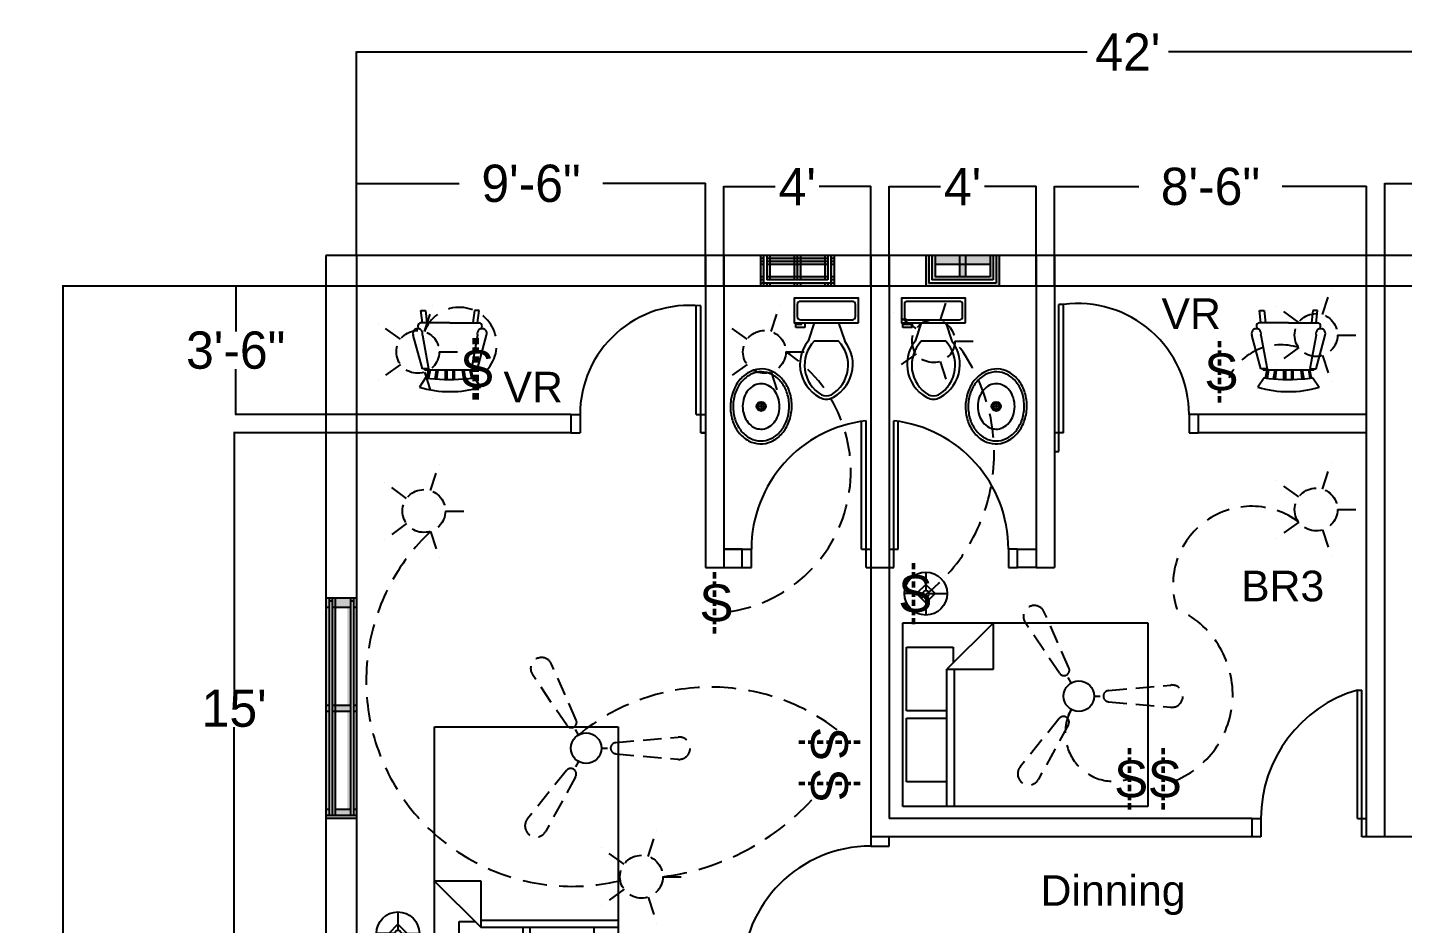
# Model space of a CAD drawing. Header units: inches. Extents: x 277 to 970, y 210 to 801.
# Drawn here: x 277.5 to 726.8, y 508.2 to 801 of the extents above; entities that cross this region are included whole.
import ezdxf

# ---------------------------------------------------------------- set-up
doc = ezdxf.new("R2010")
doc.units = ezdxf.units.IN
doc.header["$LTSCALE"] = 4
doc.header["$MEASUREMENT"] = 0
doc.linetypes.add('HIDDENX2', pattern=[0.75, 0.5, -0.25])
for name, color, linetype in [('Civil', 7, 'Continuous'), ('Door and Window', 2, 'Continuous'), ('Electric', 1, 'Continuous'), ('Interior', 6, 'Continuous'), ('Text and Dimension', 3, 'Continuous')]:
    doc.layers.add(name, color=color, linetype=linetype)
doc.dimstyles.get("Standard").update_dxf_attribs({"dimtxt": 12.18, "dimasz": 12.18, "dimexe": 0.18, "dimexo": 0.0625, "dimgap": 0.09, "dimtad": 0, "dimtih": 1, "dimtoh": 1, "dimdec": 0, "dimzin": 0, "dimdsep": 46, "dimlunit": 3, "dimtxsty": 'Standard', "dimblk": 'NONE', "dimcen": 0.09, "dimadec": 0, "dimazin": 0, "dimtfac": 1, "dimtdec": 0, "dimtofl": 0, "dimtmove": 0, "dimatfit": 3, "dimfxl": 1, "dimtolj": 1, "dimtzin": 0, "dimarcsym": 0})

# ---------------------------------------------------------------- blocks, each defined once
blk = doc.blocks.new('*D5')
at = {"layer": 'Defpoints', "color": 0, "transparency": 16777216}
for p in [(613, 749), (613, 726.5), (715, 726.5)]:
    blk.add_point(p, dxfattribs=at)
at = {"layer": 'Text and Dimension', "color": 0, "lineweight": -2, "transparency": 16777216}
for p, q in [((613, 726.5625), (613, 749.18)), ((613, 749), (640.565, 749)), ((715, 749), (687.435, 749)), ((715, 726.5625), (715, 749.18))]:
    blk.add_line(p, q, dxfattribs=at)
at = {"layer": 'Text and Dimension', "color": 0, "transparency": 16777216, "insert": (664, 749), "char_height": 12.18, "attachment_point": 5}
blk.add_mtext('\\A1;8\'-6"', dxfattribs=at)
blk = doc.blocks.new('_None')
blk = doc.blocks.new('*D6')
at = {"layer": 'Defpoints', "color": 0, "transparency": 16777216}
for p in [(499, 750), (385, 726.5), (499, 726.5)]:
    blk.add_point(p, dxfattribs=at)
at = {"layer": 'Text and Dimension', "color": 0, "lineweight": -2, "transparency": 16777216}
for p, q in [((385, 726.5625), (385, 750.18)), ((385, 750), (418.565, 750)), ((499, 750), (465.435, 750)), ((499, 726.5625), (499, 750.18))]:
    blk.add_line(p, q, dxfattribs=at)
at = {"layer": 'Text and Dimension', "color": 0, "transparency": 16777216, "insert": (442, 750), "char_height": 12.18, "attachment_point": 5}
blk.add_mtext('\\A1;9\'-6"', dxfattribs=at)
blk = doc.blocks.new('*D7')
at = {"layer": 'Defpoints', "color": 0, "transparency": 16777216}
for p in [(375, 716.5), (289, 260.5), (375, 260.5)]:
    blk.add_point(p, dxfattribs=at)
at = {"layer": 'Text and Dimension', "color": 0, "lineweight": -2, "transparency": 16777216}
for p, q in [((374.9375, 716.5), (288.82, 716.5)), ((289, 716.5), (289, 494.68)), ((289, 260.5), (289, 482.32)), ((374.9375, 260.5), (288.82, 260.5))]:
    blk.add_line(p, q, dxfattribs=at)
at = {"layer": 'Text and Dimension', "color": 0, "transparency": 16777216, "insert": (289, 488.5), "char_height": 12.18, "attachment_point": 5}
blk.add_mtext("\\A1;38'", dxfattribs=at)
blk = doc.blocks.new('*D8')
at = {"layer": 'Defpoints', "color": 0, "transparency": 16777216}
for p in [(375, 716.5), (345.5, 674.5), (375, 674.5)]:
    blk.add_point(p, dxfattribs=at)
at = {"layer": 'Text and Dimension', "color": 0, "lineweight": -2, "transparency": 16777216}
for p, q in [((374.9375, 716.5), (345.32, 716.5)), ((345.5, 716.5), (345.5, 701.68)), ((345.5, 674.5), (345.5, 689.32)), ((374.9375, 674.5), (345.32, 674.5))]:
    blk.add_line(p, q, dxfattribs=at)
at = {"layer": 'Text and Dimension', "color": 0, "transparency": 16777216, "insert": (345.5, 695.5), "char_height": 12.18, "attachment_point": 5}
blk.add_mtext('\\A1;3\'-6"', dxfattribs=at)
blk = doc.blocks.new('*D9')
at = {"layer": 'Defpoints', "color": 0, "transparency": 16777216}
for p in [(375, 668.5), (345, 488.5), (375, 488.5)]:
    blk.add_point(p, dxfattribs=at)
at = {"layer": 'Text and Dimension', "color": 0, "lineweight": -2, "transparency": 16777216}
for p, q in [((374.9375, 668.5), (344.82, 668.5)), ((345, 668.5), (345, 584.68)), ((345, 488.5), (345, 572.32)), ((374.9375, 488.5), (344.82, 488.5))]:
    blk.add_line(p, q, dxfattribs=at)
at = {"layer": 'Text and Dimension', "color": 0, "transparency": 16777216, "insert": (345, 578.5), "char_height": 12.18, "attachment_point": 5}
blk.add_mtext("\\A1;15'", dxfattribs=at)
blk = doc.blocks.new('*D19')
at = {"layer": 'Defpoints', "color": 0, "transparency": 16777216}
for p in [(559, 749), (559, 726.5), (607, 726.5)]:
    blk.add_point(p, dxfattribs=at)
at = {"layer": 'Text and Dimension', "color": 0, "lineweight": -2, "transparency": 16777216}
for p, q in [((559, 726.5625), (559, 749.18)), ((559, 749), (575.805, 749)), ((607, 749), (590.195, 749)), ((607, 726.5625), (607, 749.18))]:
    blk.add_line(p, q, dxfattribs=at)
at = {"layer": 'Text and Dimension', "color": 0, "transparency": 16777216, "insert": (583, 749), "char_height": 12.18, "attachment_point": 5}
blk.add_mtext("\\A1;4'", dxfattribs=at)
blk = doc.blocks.new('*D20')
at = {"layer": 'Defpoints', "color": 0, "transparency": 16777216}
for p in [(505, 749), (505, 726.5), (553, 726.5)]:
    blk.add_point(p, dxfattribs=at)
at = {"layer": 'Text and Dimension', "color": 0, "lineweight": -2, "transparency": 16777216}
for p, q in [((505, 726.5625), (505, 749.18)), ((505, 749), (521.805, 749)), ((553, 749), (536.195, 749)), ((553, 726.5625), (553, 749.18))]:
    blk.add_line(p, q, dxfattribs=at)
at = {"layer": 'Text and Dimension', "color": 0, "transparency": 16777216, "insert": (529, 749), "char_height": 12.18, "attachment_point": 5}
blk.add_mtext("\\A1;4'", dxfattribs=at)
blk = doc.blocks.new('*D21')
at = {"layer": 'Defpoints', "color": 0, "transparency": 16777216}
for p in [(889, 750), (721, 726.5), (889, 726.5)]:
    blk.add_point(p, dxfattribs=at)
at = {"layer": 'Text and Dimension', "color": 0, "lineweight": -2, "transparency": 16777216}
for p, q in [((721, 726.5625), (721, 750.18)), ((721, 750), (793.745, 750)), ((889, 750), (816.255, 750)), ((889, 726.5625), (889, 750.18))]:
    blk.add_line(p, q, dxfattribs=at)
at = {"layer": 'Text and Dimension', "color": 0, "transparency": 16777216, "insert": (805, 750), "char_height": 12.18, "attachment_point": 5}
blk.add_mtext("\\A1;14'", dxfattribs=at)
blk = doc.blocks.new('*D22')
at = {"layer": 'Defpoints', "color": 0, "transparency": 16777216}
for p in [(889, 793), (385, 726.5), (889, 726.5)]:
    blk.add_point(p, dxfattribs=at)
at = {"layer": 'Text and Dimension', "color": 0, "lineweight": -2, "transparency": 16777216}
for p, q in [((385, 726.5625), (385, 793.18)), ((385, 793), (623.715, 793)), ((889, 793), (650.285, 793)), ((889, 726.5625), (889, 793.18))]:
    blk.add_line(p, q, dxfattribs=at)
at = {"layer": 'Text and Dimension', "color": 0, "transparency": 16777216, "insert": (637, 793), "char_height": 12.18, "attachment_point": 5}
blk.add_mtext("\\A1;42'", dxfattribs=at)
blk = doc.blocks.new('Chair - Rocking')
at = {"linetype": 'Continuous'}
for p, q in [((-8, -4.5), (-10, -1.5)), ((-6.5, -7), (-7.02225, -4.43)), ((-4.5, -7), (-4.96674, -4.19951)), ((-4, -7), (-4.40532, -4.16272)), ((-1.5, -4.05012), (-1.5, -7)), ((-1, -7), (-1, -4.05012)), ((1, -7), (1, -4.04655)), ((1.5, -4.05012), (1.5, -7)), ((4, -7), (4.40187, -4.18694)), ((4.5, -7), (4.96761, -4.19437)), ((6.5, -7), (7, -4.4057)), ((8, -4.5), (10, -1.5)), ((-9, -7.5), (-12, -18.49999)), ((-7, -7.5), (-9, -7.5)), ((-9, -18.49999), (-7, -7.5)), ((-8.23428, -6.99939), (-8.3093, -7.47958)), ((-8.23041, -7), (8.23915, -7)), ((-7.5, -4.5), (-7, -7)), ((7.5, -4.5), (7, -7)), ((7, -7.5), (9, -7.5)), ((9, -18.49999), (7, -7.5)), ((8.31071, -7.48854), (8.23449, -7.00073)), ((9, -7.5), (12, -18.49999)), ((-10.36644, -20.64523), (-10.5, -21.49999)), ((10.5, -21.49999), (10.3575, -20.58798)), ((-9, -22.49999), (-9.5, -26.49999)), ((0, -22.49999), (-9.5, -22.49999)), ((-9.5, -26.49999), (-8, -26.49999)), ((-8, -26.49999), (-7.5, -22.49999)), ((0, -22.49999), (9.5, -22.49999)), ((8, -26.49999), (7.5, -22.49999)), ((9.5, -26.49999), (8, -26.49999)), ((9, -22.49999), (9.5, -26.49999))]:
    blk.add_line(p, q, dxfattribs=at)
for centre, radius, start, end in [((0, -34.08333), 34.08333, 72.93847, 107.0615), ((0, -68.25004), 64.25, 93.92211, 97.15267), ((0, -68.25004), 64.25, 82.84733, 93.92211), ((-10.5, -18.99999), 1.58114, 161.5651, 18.43495), ((-9.5, -21.49999), 1, 180, 270), ((10.5, -18.99999), 1.58114, 161.5651, 18.43495), ((9.5, -21.49999), 1, 270, 0)]:
    blk.add_arc(centre, radius, start, end, dxfattribs=at)
blk = doc.blocks.new('Bed - Queen')
at = {"linetype": 'Continuous'}
for p, q in [((0, -80.00003), (0, 0)), ((0, 0), (59.99999, 0)), ((59.99999, 0), (59.99999, -80.00003)), ((7.99999, -1.2), (28.79998, -1.2)), ((7.99999, -14.4), (7.99999, -1.2)), ((28.79998, -1.2), (28.79998, -14.4)), ((31.19999, -1.2), (51.99999, -1.2)), ((31.19999, -14.4), (31.19999, -1.2)), ((51.99999, -1.2), (51.99999, -16.4)), ((0, -14.4), (44.8, -14.4)), ((44.8, -16.8), (0, -16.8)), ((59.99999, -29.6), (44.8, -14.4)), ((44.8, -14.4), (44.8, -29.6)), ((51.99999, -16.4), (46.79936, -16.4)), ((44.8, -29.6), (59.99999, -29.6)), ((59.99999, -80.00003), (0, -80.00003))]:
    blk.add_line(p, q, dxfattribs=at)
blk = doc.blocks.new('Lamp - Table')
at = {"linetype": 'Continuous'}
for p, q in [((0, 7), (0, 1)), ((-1, 0), (-7, 0)), ((0, 3), (-3, 0)), ((-3, 0), (0, -3)), ((3, 0), (0, 3)), ((0, -3), (3, 0)), ((1, 0), (7, 0)), ((0, -1), (0, -7))]:
    blk.add_line(p, q, dxfattribs=at)
for radius in [7, 1]:
    blk.add_circle((0, 0), radius, dxfattribs=at)
blk = doc.blocks.new('Toilet - top')
for p, q in [((9.5, -6), (9.5, -2)), ((-10, -8.5), (-8, -8.5)), ((-10, -9.5), (-10, -8.5)), ((-8, -8.5), (-8, -8)), ((-7, -8), (-7, -9.5)), ((-4, -8), (-6, -14)), ((4, -8), (6, -14)), ((-7, -9.5), (-10, -9.5)), ((4, -14), (-4, -14))]:
    blk.add_line(p, q)
blk.add_lwpolyline([(10.5, -8), (10.5, 0), (-10.5, 0), (-10.5, -8)], close=True)
for points in [[(-9.5, -2), (-9.5, -6)], [(8.5, -1), (-8.5, -1)], [(-8.5, -7), (8.5, -7)]]:
    blk.add_lwpolyline(points)
for centre, radius, start, end in [((-8.62, -1.88), 0.884, 81.8699, 188.1301), ((8.62, -1.88), 0.884, 351.8699, 98.1301), ((-8.62, -6.12), 0.884, 171.8699, 278.1301), ((8.62, -6.12), 0.884, 261.8699, 8.1301), ((3.52, -21.58), 12.17, 141.4691, 247.9714), ((4.2, -21.82), 11.33, 136.3677, 238.9468), ((-3.52, -21.58), 12.17, 292.0284, 38.5307), ((-4.2, -21.82), 11.33, 301.053, 43.6321), ((0, -27.88), 4, 245.7318, 294.2682), ((0, -29), 4, 254.8605, 285.1395)]:
    blk.add_arc(centre, radius, start, end)
blk = doc.blocks.new('Sink - Oval top')
for p, q in [((-1, 0), (1, 0)), ((0, 1), (0, -1))]:
    blk.add_line(p, q)
at = {"linetype": 'Continuous'}
for points in [[(-12.23, 0.39, 0.117634), (-11.46, -3.36, 0.104469), (-8.88, -6.8, 0.090016), (-5.08, -9.07, 0.08192), (-0.32, -10.02, 0.08192), (4.49, -9.38, 0.090016), (8.42, -7.36, 0.104469), (11.22, -4.09, 0.117634), (12.23, -0.39, 0.117634), (11.46, 3.36, 0.104469), (8.88, 6.8, 0.090016), (5.08, 9.07, 0.08192), (0.32, 10.02, 0.08192), (-4.49, 9.38, 0.090016), (-8.42, 7.36, 0.104469), (-11.22, 4.09, 0.117634)], [(-11.29, 0.16, 0.118622), (-10.52, -3.25, 0.104678), (-8.07, -6.36, 0.089562), (-4.54, -8.37, 0.081185), (-0.13, -9.15, 0.081185), (4.3, -8.49, 0.089562), (7.89, -6.58, 0.104678), (10.42, -3.55, 0.118622), (11.29, -0.16, 0.118622), (10.52, 3.25, 0.104678), (8.07, 6.36, 0.089562), (4.54, 8.37, 0.081185), (0.13, 9.15, 0.081185), (-4.3, 8.49, 0.089562), (-7.89, 6.58, 0.104678), (-10.42, 3.55, 0.118622)], [(-7.42, 0.08, 0.118283), (-6.91, -2.17, 0.104607), (-5.29, -4.21, 0.089718), (-2.97, -5.53, 0.081436), (-0.07, -6.04, 0.081436), (2.84, -5.59, 0.089718), (5.2, -4.33, 0.104607), (6.86, -2.32, 0.118283), (7.42, -0.08, 0.118283), (6.91, 2.17, 0.104607), (5.29, 4.21, 0.089718), (2.97, 5.53, 0.081436), (0.07, 6.04, 0.081436), (-2.84, 5.59, 0.089718), (-5.2, 4.33, 0.104607), (-6.86, 2.32, 0.118283)]]:
    blk.add_lwpolyline(points, format="xyb", close=True, dxfattribs=at)
for radius in [1.5, 1]:
    blk.add_circle((0, 0), radius)
blk = doc.blocks.new('*U48')
at = {"layer": 'Electric', "color": 0, "linetype": 'HIDDENX2', "ltscale": 3}
blk.add_line((-4.5, 0), (4.5, 0), dxfattribs=at)
blk = doc.blocks.new('*U50')
at = {"layer": 'Electric', "color": 0, "linetype": 'ByBlock', "lineweight": -2, "transparency": 16777216}
for p, rotation in [((495.55, 610.44), 71.99999999999999), ((482.7, 606.26), 144), ((482.7, 592.74), 216), ((495.55, 588.56), 287.9999999999999)]:
    blk.add_blockref('*U48', p, dxfattribs=dict(at, rotation=rotation))
blk.add_blockref('*U48', (503.5, 599.5), dxfattribs=at)
blk = doc.blocks.new('*U51')
at = {"layer": 'Electric', "color": 0, "linetype": 'HIDDENX2', "ltscale": 3}
blk.add_line((-4.5, 0), (4.5, 0), dxfattribs=at)
blk = doc.blocks.new('*U53')
at = {"layer": 'Electric', "color": 0, "linetype": 'ByBlock', "lineweight": -2, "transparency": 16777216}
for p, rotation in [((495.55, 610.44), 71.99999999999999), ((482.7, 606.26), 144), ((482.7, 592.74), 216), ((495.55, 588.56), 287.9999999999999)]:
    blk.add_blockref('*U51', p, dxfattribs=dict(at, rotation=rotation))
blk.add_blockref('*U51', (503.5, 599.5), dxfattribs=at)
blk = doc.blocks.new('*U54')
at = {"layer": 'Electric', "color": 0, "linetype": 'HIDDENX2', "ltscale": 3}
blk.add_line((-4.5, 0), (4.5, 0), dxfattribs=at)
blk = doc.blocks.new('*U56')
at = {"layer": 'Electric', "color": 0, "linetype": 'ByBlock', "lineweight": -2, "transparency": 16777216}
for p, rotation in [((495.55, 610.44), 71.99999999999999), ((482.7, 606.26), 144), ((482.7, 592.74), 216), ((495.55, 588.56), 287.9999999999999)]:
    blk.add_blockref('*U54', p, dxfattribs=dict(at, rotation=rotation))
blk.add_blockref('*U54', (503.5, 599.5), dxfattribs=at)
blk = doc.blocks.new('*U57')
at = {"layer": 'Electric', "color": 0, "linetype": 'HIDDENX2', "ltscale": 3}
blk.add_line((-4.5, 0), (4.5, 0), dxfattribs=at)
blk = doc.blocks.new('*U59')
at = {"layer": 'Electric', "color": 0, "linetype": 'ByBlock', "lineweight": -2, "transparency": 16777216}
for p, rotation in [((495.55, 610.44), 71.99999999999999), ((482.7, 606.26), 144), ((482.7, 592.74), 216), ((495.55, 588.56), 287.9999999999999)]:
    blk.add_blockref('*U57', p, dxfattribs=dict(at, rotation=rotation))
blk.add_blockref('*U57', (503.5, 599.5), dxfattribs=at)
blk = doc.blocks.new('*U60')
at = {"layer": 'Electric', "color": 0, "linetype": 'HIDDENX2', "ltscale": 3}
blk.add_line((-4.5, 0), (4.5, 0), dxfattribs=at)
blk = doc.blocks.new('*U62')
at = {"layer": 'Electric', "color": 0, "linetype": 'ByBlock', "lineweight": -2, "transparency": 16777216}
for p, rotation in [((495.55, 610.44), 71.99999999999999), ((482.7, 606.26), 144), ((482.7, 592.74), 216), ((495.55, 588.56), 287.9999999999999)]:
    blk.add_blockref('*U60', p, dxfattribs=dict(at, rotation=rotation))
blk.add_blockref('*U60', (503.5, 599.5), dxfattribs=at)
blk = doc.blocks.new('*U90')
at = {"layer": 'Electric', "color": 0, "linetype": 'HIDDENX2', "ltscale": 3}
blk.add_line((-4.5, 0), (4.5, 0), dxfattribs=at)
blk = doc.blocks.new('*U92')
at = {"layer": 'Electric', "color": 0, "linetype": 'ByBlock', "lineweight": -2, "transparency": 16777216}
for p, rotation in [((495.55, 610.44), 71.99999999999999), ((482.7, 606.26), 144), ((482.7, 592.74), 216), ((495.55, 588.56), 287.9999999999999)]:
    blk.add_blockref('*U90', p, dxfattribs=dict(at, rotation=rotation))
blk.add_blockref('*U90', (503.5, 599.5), dxfattribs=at)
blk = doc.blocks.new('*U93')
at = {"layer": 'Electric', "color": 0, "linetype": 'HIDDENX2', "ltscale": 3}
blk.add_line((-4.5, 0), (4.5, 0), dxfattribs=at)
blk = doc.blocks.new('*U95')
at = {"layer": 'Electric', "color": 0, "linetype": 'ByBlock', "lineweight": -2, "transparency": 16777216}
for p, rotation in [((495.55, 610.44), 71.99999999999999), ((482.7, 606.26), 144), ((482.7, 592.74), 216), ((495.55, 588.56), 287.9999999999999)]:
    blk.add_blockref('*U93', p, dxfattribs=dict(at, rotation=rotation))
blk.add_blockref('*U93', (503.5, 599.5), dxfattribs=at)
blk = doc.blocks.new('*U96')
at = {"layer": 'Electric', "color": 0, "linetype": 'HIDDENX2'}
blk.add_line((-1.5, 0), (1.5, 0), dxfattribs=at)
blk = doc.blocks.new('*U98')
at = {"layer": 'Electric', "color": 0, "linetype": 'ByBlock', "lineweight": -2, "transparency": 16777216}
for p, rotation in [((424.25, 616.13), 120), ((424.25, 604.87), 239.9999999999999)]:
    blk.add_blockref('*U96', p, dxfattribs=dict(at, rotation=rotation))
blk.add_blockref('*U96', (434, 610.5), dxfattribs=at)
blk = doc.blocks.new('*U99')
at = {"layer": 'Electric', "color": 0, "linetype": 'HIDDENX2'}
blk.add_line((-1.5, 0), (1.5, 0), dxfattribs=at)
blk = doc.blocks.new('*U101')
at = {"layer": 'Electric', "color": 0, "linetype": 'ByBlock', "lineweight": -2, "transparency": 16777216}
for p, rotation in [((424.25, 616.13), 120), ((424.25, 604.87), 239.9999999999999)]:
    blk.add_blockref('*U99', p, dxfattribs=dict(at, rotation=rotation))
blk.add_blockref('*U99', (434, 610.5), dxfattribs=at)

msp = doc.modelspace()

# ---------------------------------------------------------------- hatches: boundary and pattern name
at = {"layer": 'Door and Window'}
h = msp.add_hatch(color=2, dxfattribs=at)
h.dxf.hatch_style = 1
h.paths.add_polyline_path([(518, 726.5), (517, 726.5), (517, 725.5), (518, 725.5)])
h.paths.add_polyline_path([(518, 725.5), (517, 725.5), (517, 724.5), (518, 724.5)])
h.paths.add_polyline_path([(518, 724.5), (517, 724.5), (517, 723.5), (518, 723.5)])
h.paths.add_polyline_path([(518, 723.5), (517, 723.5), (517, 719.5), (518, 719.5)])
h.paths.add_polyline_path([(518, 718.5), (517, 718.5), (517, 717.5), (518, 717.5)])
h.paths.add_polyline_path([(518, 717.5), (517, 717.5), (517, 716.5), (518, 716.5)])
h.paths.add_polyline_path([(519, 717.5), (518, 717.5), (518, 716.5), (519, 716.5)])
h.paths.add_polyline_path([(520, 717.5), (519, 717.5), (519, 716.5), (520, 716.5)])
h.paths.add_polyline_path([(528, 717.5), (520, 717.5), (520, 716.5), (528, 716.5)])
h.paths.add_polyline_path([(529, 717.5), (528, 717.5), (528, 716.5), (529, 716.5)])
h.paths.add_polyline_path([(530, 717.5), (529, 717.5), (529, 716.5), (530, 716.5)])
h.paths.add_polyline_path([(538, 717.5), (530, 717.5), (530, 716.5), (538, 716.5)])
h.paths.add_polyline_path([(539, 717.5), (538, 717.5), (538, 716.5), (539, 716.5)])
h.paths.add_polyline_path([(541, 717.5), (540, 717.5), (540, 716.5), (541, 716.5)])
h.paths.add_polyline_path([(541, 718.5), (540, 718.5), (540, 717.5), (541, 717.5)])
h.paths.add_polyline_path([(541, 719.5), (540, 719.5), (540, 718.5), (541, 718.5)])
h.paths.add_polyline_path([(541, 723.5), (540, 723.5), (540, 719.5), (541, 719.5)])
h.paths.add_polyline_path([(541, 724.5), (540, 724.5), (540, 723.5), (541, 723.5)])
h.paths.add_polyline_path([(541, 725.5), (540, 725.5), (540, 724.5), (541, 724.5)])
h.paths.add_polyline_path([(541, 726.5), (540, 726.5), (540, 725.5), (541, 725.5)])
h.paths.add_polyline_path([(539, 726.5), (538, 726.5), (538, 725.5), (539, 725.5)])
h.paths.add_polyline_path([(539, 725.5), (538, 725.5), (538, 724.5), (539, 724.5)])
h.paths.add_polyline_path([(539, 724.5), (538, 724.5), (538, 723.5), (539, 723.5)])
h.paths.add_polyline_path([(539, 723.5), (538, 723.5), (538, 719.5), (539, 719.5)])
h.paths.add_polyline_path([(539, 719.5), (538, 719.5), (538, 718.5), (539, 718.5)])
h.paths.add_polyline_path([(540, 717.5), (539, 717.5), (539, 716.5), (540, 716.5)])
h.paths.add_polyline_path([(538, 719.5), (530, 719.5), (530, 718.5), (538, 718.5)])
h.paths.add_polyline_path([(529, 719.5), (528, 719.5), (528, 718.5), (529, 718.5)])
h.paths.add_polyline_path([(530, 719.5), (529, 719.5), (529, 718.5), (530, 718.5)])
h.paths.add_polyline_path([(528, 719.5), (520, 719.5), (520, 718.5), (528, 718.5)])
h.paths.add_polyline_path([(520, 719.5), (519, 719.5), (519, 718.5), (520, 718.5)])
h.paths.add_polyline_path([(518, 719.5), (517, 719.5), (517, 718.5), (518, 718.5)])
h.paths.add_polyline_path([(520, 723.5), (519, 723.5), (519, 719.5), (520, 719.5)])
h.paths.add_polyline_path([(520, 724.5), (519, 724.5), (519, 723.5), (520, 723.5)])
h.paths.add_polyline_path([(520, 725.5), (519, 725.5), (519, 724.5), (520, 724.5)])
h.paths.add_polyline_path([(520, 726.5), (519, 726.5), (519, 725.5), (520, 725.5)])
h.paths.add_polyline_path([(528, 726.5), (520, 726.5), (520, 725.5), (528, 725.5)])
h.paths.add_polyline_path([(528, 725.5), (520, 725.5), (520, 724.5), (528, 724.5)])
h.paths.add_polyline_path([(528, 724.5), (520, 724.5), (520, 723.5), (528, 723.5)])
h.paths.add_polyline_path([(529, 724.5), (528, 724.5), (528, 723.5), (529, 723.5)])
h.paths.add_polyline_path([(529, 725.5), (528, 725.5), (528, 724.5), (529, 724.5)])
h.paths.add_polyline_path([(529, 726.5), (528, 726.5), (528, 725.5), (529, 725.5)])
h.paths.add_polyline_path([(530, 726.5), (529, 726.5), (529, 725.5), (530, 725.5)])
h.paths.add_polyline_path([(530, 725.5), (529, 725.5), (529, 724.5), (530, 724.5)])
h.paths.add_polyline_path([(530, 724.5), (529, 724.5), (529, 723.5), (530, 723.5)])
h.paths.add_polyline_path([(530, 723.5), (529, 723.5), (529, 719.5), (530, 719.5)])
h.paths.add_polyline_path([(529, 723.5), (528, 723.5), (528, 719.5), (529, 719.5)])
h.paths.add_polyline_path([(538, 724.5), (530, 724.5), (530, 723.5), (538, 723.5)])
h.paths.add_polyline_path([(538, 725.5), (530, 725.5), (530, 724.5), (538, 724.5)])
h.paths.add_polyline_path([(538, 726.5), (530, 726.5), (530, 725.5), (538, 725.5)])
h = msp.add_hatch(color=2, dxfattribs=at)
h.dxf.hatch_style = 1
h.paths.add_polyline_path([(572, 726.5), (571, 726.5), (571, 716.5), (595, 716.5), (595, 726.5), (594, 726.5), (594, 717.5), (572, 717.5)])
h.paths.add_polyline_path([(574, 726.5), (573, 726.5), (573, 718.5), (593, 718.5), (593, 726.5), (592, 726.5), (592, 719.5), (574, 719.5)], flags=17)
h.paths.add_polyline_path([(584, 723.5), (582, 723.5), (582, 719.5), (584, 719.5)], flags=16)
h.paths.add_polyline_path([(584, 726.5), (582, 726.5), (582, 723.5), (584, 723.5)], flags=16)
h.paths.add_polyline_path([(582, 726.5), (574, 726.5), (574, 723.5), (582, 723.5)], flags=16)
h.paths.add_polyline_path([(592, 726.5), (584, 726.5), (584, 723.5), (592, 723.5)], flags=16)
h = msp.add_hatch(color=2, dxfattribs=at)
h.dxf.hatch_style = 1
h.paths.add_polyline_path([(376, 614.5), (375, 614.5), (375, 611.5), (376, 611.5)])
h.paths.add_polyline_path([(377, 614.5), (376, 614.5), (376, 613.5), (377, 613.5)])
h.paths.add_polyline_path([(378, 614.5), (377, 614.5), (377, 613.5), (377, 611.5), (378, 611.5)])
h.paths.add_polyline_path([(383, 614.5), (382, 614.5), (382, 611.5), (383, 611.5)])
h.paths.add_polyline_path([(382, 614.5), (378, 614.5), (378, 611.5), (382, 611.5)])
h.paths.add_polyline_path([(384, 614.5), (383, 614.5), (383, 613.5), (384, 613.5)])
h.paths.add_polyline_path([(385, 614.5), (384, 614.5), (384, 613.5), (384, 611.5), (385, 611.5)])
h.paths.add_polyline_path([(385, 611.5), (384, 611.5), (384, 579.5), (385, 579.5)])
h.paths.add_polyline_path([(383, 611.5), (382, 611.5), (382, 579.5), (383, 579.5)])
h.paths.add_polyline_path([(376, 611.5), (375, 611.5), (375, 579.5), (376, 579.5)])
h.paths.add_polyline_path([(378, 611.5), (377, 611.5), (377, 579.5), (378, 579.5)])
h = msp.add_hatch(color=2, dxfattribs=at)
h.dxf.hatch_style = 1
h.paths.add_polyline_path([(378, 579.5), (377, 579.5), (377, 577.5), (378, 577.5)])
h.paths.add_polyline_path([(382, 579.5), (378, 579.5), (378, 577.5), (382, 577.5)])
h.paths.add_polyline_path([(383, 579.5), (382, 579.5), (382, 577.5), (383, 577.5)])
h.paths.add_polyline_path([(385, 579.5), (384, 579.5), (384, 577.5), (385, 577.5)])
h.paths.add_polyline_path([(385, 577.5), (384, 577.5), (384, 545.5), (385, 545.5)])
h.paths.add_polyline_path([(383, 577.5), (382, 577.5), (382, 545.5), (383, 545.5)])
h.paths.add_polyline_path([(378, 577.5), (377, 577.5), (377, 543.5), (378, 543.5)])
h.paths.add_polyline_path([(376, 579.5), (375, 579.5), (375, 577.5), (376, 577.5)])
h.paths.add_polyline_path([(376, 577.5), (375, 577.5), (375, 545.5), (376, 545.5)])
h = msp.add_hatch(color=2, dxfattribs=at)
h.dxf.hatch_style = 1
h.paths.add_polyline_path([(382, 545.5), (378, 545.5), (378, 543.5), (382, 543.5)])
h.paths.add_polyline_path([(376, 545.5), (375, 545.5), (375, 543.5), (376, 543.5)])
h.paths.add_polyline_path([(382, 543.5), (378, 543.5), (375, 543.5), (375, 542.5), (382, 542.5)])
h.paths.add_polyline_path([(385, 543.5), (382, 543.5), (382, 542.5), (385, 542.5)])
h.paths.add_polyline_path([(383, 545.5), (382, 545.5), (382, 543.5), (383, 543.5)])
h.paths.add_polyline_path([(385, 545.5), (384, 545.5), (384, 543.5), (385, 543.5)])

# ---------------------------------------------------------------- linework, layer by layer
for p, q in [((899, 726.5), (375, 726.5)), ((375, 726.5), (375, 250.5)), ((385, 726.5), (385, 250.5)), ((899, 716.5), (375, 716.5))]:
    msp.add_line(p, q)
at = {"layer": 'Civil'}
for p, q in [((499, 716.5), (499, 726.5)), ((499, 726.5), (499, 624.5)), ((505, 716.5), (505, 726.5)), ((505, 726.5), (505, 624.5)), ((553, 716.5), (553, 726.5)), ((553, 726.5), (553, 536.5)), ((559, 716.5), (559, 726.5)), ((559, 726.5), (559, 542.5)), ((607, 716.5), (607, 726.5)), ((607, 726.5), (607, 624.5)), ((613, 716.5), (613, 726.5)), ((613, 726.5), (613, 624.5)), ((715, 716.5), (715, 726.5)), ((715, 536.5), (715, 726.5)), ((721, 716.5), (721, 726.5)), ((721, 536.5), (721, 726.5)), ((385, 674.5), (375, 674.5)), ((455, 674.5), (375, 674.5)), ((455, 674.5), (455, 668.5)), ((715, 674.5), (660, 674.5)), ((660, 674.5), (660, 668.5)), ((385, 668.5), (375, 668.5)), ((455, 668.5), (375, 668.5)), ((715, 668.5), (660, 668.5)), ((511, 630.5), (505, 630.5)), ((511, 624.5), (511, 630.5)), ((601, 624.5), (601, 630.5)), ((601, 630.5), (607, 630.5)), ((499, 624.5), (505, 624.5)), ((505, 624.5), (511, 624.5)), ((553, 624.5), (559, 624.5)), ((607, 624.5), (601, 624.5)), ((607, 624.5), (613, 624.5)), ((677.5, 542.5), (559, 542.5)), ((677.5, 542.5), (677.5, 536.5)), ((677.5, 536.5), (553, 536.5)), ((899, 536.5), (715, 536.5))]:
    msp.add_line(p, q, dxfattribs=at)
at = {"layer": 'Door and Window'}
for p, q in [((517, 726.5), (517, 716.5)), ((518, 725.5), (517, 725.5)), ((518, 724.5), (517, 724.5)), ((518, 723.5), (517, 723.5)), ((518, 726.5), (518, 716.5)), ((519, 726.5), (519, 718.5)), ((539, 725.5), (519, 725.5)), ((539, 724.5), (519, 724.5)), ((539, 723.5), (519, 723.5)), ((520, 726.5), (520, 718.5)), ((528, 726.5), (528, 718.5)), ((529, 726.5), (529, 718.5)), ((530, 726.5), (530, 718.5)), ((538, 726.5), (538, 718.5)), ((539, 726.5), (539, 718.5)), ((540, 726.5), (540, 716.5)), ((541, 725.5), (540, 725.5)), ((541, 724.5), (540, 724.5)), ((541, 723.5), (540, 723.5)), ((541, 726.5), (541, 716.5)), ((571, 726.5), (571, 716.5)), ((572, 726.5), (572, 717.5)), ((573, 726.5), (573, 718.5)), ((574, 726.5), (574, 719.5)), ((592, 723.5), (574, 723.5)), ((582, 726.5), (582, 719.5)), ((584, 726.5), (584, 719.5)), ((592, 726.5), (592, 719.5)), ((593, 726.5), (593, 718.5)), ((594, 726.5), (594, 717.5)), ((595, 726.5), (595, 716.5)), ((518, 719.5), (517, 719.5)), ((539, 719.5), (519, 719.5)), ((541, 719.5), (540, 719.5)), ((592, 719.5), (574, 719.5)), ((518, 718.5), (517, 718.5)), ((541, 717.5), (517, 717.5)), ((539, 718.5), (519, 718.5)), ((519, 717.5), (519, 716.5)), ((520, 717.5), (520, 716.5)), ((528, 717.5), (528, 716.5)), ((529, 717.5), (529, 716.5)), ((530, 717.5), (530, 716.5)), ((538, 717.5), (538, 716.5)), ((539, 717.5), (539, 716.5)), ((541, 718.5), (540, 718.5)), ((594, 717.5), (572, 717.5)), ((593, 718.5), (573, 718.5)), ((496, 674.5), (496, 710)), ((497.5, 668.5), (497.5, 710)), ((614.5, 662.5), (614.5, 710.5)), ((616, 710.5), (614.5, 710.5)), ((616, 668.5), (616, 710.5)), ((455, 674.5), (458, 674.5)), ((458, 674.5), (458, 668.5)), ((496, 674.5), (499, 674.5)), ((499, 675.5), (499, 672.5)), ((660, 674.5), (657, 674.5)), ((657, 674.5), (657, 668.5)), ((550, 630.5), (550, 672.5)), ((551.5, 624.5), (551.5, 672.5)), ((560.5, 624.5), (560.5, 672.5)), ((562, 630.5), (562, 672.5)), ((455, 668.5), (458, 668.5)), ((499, 668.5), (497.5, 668.5)), ((497.5, 668.5), (499, 668.5)), ((616, 668.5), (613, 668.5)), ((657, 668.5), (660, 668.5)), ((613, 662.5), (614.5, 662.5)), ((505, 630.5), (514, 630.5)), ((514, 624.5), (514, 630.5)), ((550, 630.5), (553, 630.5)), ((559, 630.5), (562, 630.5)), ((601, 630.5), (598, 630.5)), ((598, 630.5), (598, 624.5)), ((505, 624.5), (514, 624.5)), ((551.5, 624.5), (553, 624.5)), ((559, 624.5), (560.5, 624.5)), ((598, 624.5), (601, 624.5)), ((385, 614.5), (375, 614.5)), ((376, 611.5), (375, 611.5)), ((376, 614.5), (376, 543.5)), ((377, 613.5), (376, 613.5)), ((377, 614.5), (377, 543.5)), ((383, 611.5), (377, 611.5)), ((378, 614.5), (378, 543.5)), ((383, 614.5), (383, 543.5)), ((384, 613.5), (383, 613.5)), ((384, 614.5), (384, 543.5)), ((385, 611.5), (384, 611.5)), ((712, 542.5), (712, 584.5)), ((712, 584.5), (713.5, 584.5)), ((713.5, 536.5), (713.5, 584.5)), ((376, 579.5), (375, 579.5)), ((376, 577.5), (375, 577.5)), ((383, 579.5), (377, 579.5)), ((383, 577.5), (377, 577.5)), ((385, 579.5), (384, 579.5)), ((385, 577.5), (384, 577.5)), ((376, 545.5), (375, 545.5)), ((383, 545.5), (378, 545.5)), ((385, 545.5), (384, 545.5)), ((385, 543.5), (375, 543.5)), ((385, 542.5), (375, 542.5)), ((677.5, 542.5), (680.5, 542.5)), ((680.5, 542.5), (680.5, 536.5)), ((712, 542.5), (715, 542.5)), ((553, 536.5), (553, 533.5)), ((559, 533.5), (559, 536.5)), ((680.5, 536.5), (677.5, 536.5)), ((715, 536.5), (713.5, 536.5)), ((553, 533.5), (559, 533.5))]:
    msp.add_line(p, q, dxfattribs=at)
for centre, radius, start, end in [((493.7, 674.5), 35.7, 83.8942, 180), ((620.7, 674.5), 36.3, 0, 97.4306), ((556.27, 630.5), 42.27, 96.4794, 180), ((555.73, 630.5), 42.27, 0, 83.5206), ((724.25, 542.5), 43.75, 106.2602, 180), ((553, 491.5), 42, 90, 180)]:
    msp.add_arc(centre, radius, start, end, dxfattribs=at)
at = {"layer": 'Electric', "linetype": 'HIDDENX2', "lineweight": 100}
msp.add_line((423.81, 699.48), (423.81, 679.48), dxfattribs=at)
at = {"layer": 'Electric', "linetype": 'HIDDENX2', "lineweight": 50}
for p, q in [((667, 698.5), (667, 678.5)), ((567, 626), (567, 606)), ((502, 623), (502, 603)), ((549.5, 567.5), (529.5, 567.5)), ((637.5, 565.5), (637.5, 545.5)), ((648.5, 565.5), (648.5, 545.5)), ((549.5, 554), (529.5, 554))]:
    msp.add_line(p, q, dxfattribs=at)
at = {"layer": 'Electric', "color": 7, "linetype": 'HIDDENX2', "ltscale": 3}
for p, q in [((614.66, 589.99), (603.48, 606.55)), ((617.77, 591.71), (609.7, 609.99)), ((453.66, 572.99), (442.48, 589.55)), ((456.77, 574.71), (448.7, 592.99)), ((630.66, 584.32), (651.03, 586.13)), ((630.66, 580.68), (651.03, 578.87)), ((614.58, 575.2), (601.82, 559.37)), ((617.58, 573.19), (607.83, 555.36)), ((469.66, 567.32), (490.03, 569.13)), ((469.66, 563.68), (490.03, 561.87)), ((453.58, 558.2), (440.82, 542.37)), ((456.58, 556.19), (446.83, 538.36))]:
    msp.add_line(p, q, dxfattribs=at)
at = {"layer": 'Electric', "color": 5, "linetype": 'HIDDENX2', "ltscale": 3}
for centre in [(573.5, 698.5), (698.5, 700.5), (405, 695), (518.25, 695), (407, 643), (698.5, 643.5), (478.06, 523.5)]:
    msp.add_circle(centre, 7, dxfattribs=at)
at = {"layer": 'Electric', "color": 5, "ltscale": 3}
for centre in [(621, 582.5), (460, 565.5)]:
    msp.add_circle(centre, 5, dxfattribs=at)
at = {"layer": 'Electric', "linetype": 'HIDDENX2', "ltscale": 4}
for centre, radius, start, end in [((418.58, 697.33), 12.21, 316.9685, 159.2363), ((534.43, 661.81), 58.89, 306.5469, 38.532), ((687.04, 678.45), 18.85, 72.0956, 154.7175), ((500.08, 656.02), 46.4, 277.3322, 57.1469), ((677.42, 618.88), 25.66, 53.0634, 197.8796), ((455.3, 587.53), 67.17, 133.3839, 283.0788), ((640.76, 583.05), 30.51, 290.6046, 66.3539), ((500.8, 517.63), 67.82, 52.5907, 129.6736), ((632.43, 570.55), 15.88, 151.3251, 288.6088), ((474.98, 602.8), 79.93, 277.2383, 318.6617)]:
    msp.add_arc(centre, radius, start, end, dxfattribs=at)
at = {"layer": 'Electric', "color": 7, "linetype": 'HIDDENX2', "ltscale": 3}
for centre, radius, start, end in [((606.44, 608.55), 3.57, 23.8132, 214.0126), ((445.44, 591.55), 3.57, 23.8132, 214.0126), ((616.14, 590.99), 1.78, 214.0126, 23.8132), ((630.82, 582.5), 1.82, 95.0997, 264.9003), ((651.35, 582.5), 3.65, 264.9003, 95.0997), ((615.99, 574.06), 1.81, 331.3328, 141.1334), ((455.14, 573.99), 1.78, 214.0126, 23.8132), ((469.82, 565.5), 1.82, 95.0997, 264.9003), ((490.35, 565.5), 3.65, 264.9003, 95.0997), ((454.99, 557.06), 1.81, 331.3328, 141.1334), ((604.65, 557.1), 3.63, 141.1334, 331.3328), ((443.65, 540.1), 3.63, 141.1334, 331.3328)]:
    msp.add_arc(centre, radius, start, end, dxfattribs=at)

# ---------------------------------------------------------------- block references
at = {"layer": 'Electric', "color": 0, "linetype": 'HIDDENX2'}
for name, p in [('*U59', (206.5, 101)), ('*U50', (-87, 95.5)), ('*U53', (26.25, 95.5)), ('*U56', (81.5, 99)), ('*U95', (-85, 43.5)), ('*U62', (206.5, 44)), ('*U101', (193.5, -28)), ('*U98', (32.5, -45)), ('*U92', (-13.94, -76))]:
    msp.add_blockref(name, p, dxfattribs=at)
at = {"layer": 'Interior'}
for name, p, rotation in [('Toilet - top', (538.5, 712.5), 359.9999997829145), ('Toilet - top', (573.5, 712.5), 359.9999997829145), ('Chair - Rocking', (415.5, 682), 180), ('Chair - Rocking', (689.5, 682), 180.0000000000007), ('Sink - Oval top', (517.18, 677.18), 270), ('Sink - Oval top', (594, 677.18), 270), ('Bed - Queen', (563.5, 546.5), 90), ('Bed - Queen', (470.5, 492.5), 179.9999999999996)]:
    msp.add_blockref(name, p, dxfattribs=dict(at, rotation=rotation))
for p in [(571, 616), (398.5, 505)]:
    msp.add_blockref('Lamp - Table', p, dxfattribs=at)

# ---------------------------------------------------------------- texts
at = {"layer": 'Electric', "color": 0, "linetype": 'HIDDENX2', "char_height": 12, "attachment_point": 1}
for insert in [(418.81, 695.48), (662, 694.5), (562, 622), (497, 619), (632.5, 561.5), (643.5, 561.5)]:
    msp.add_mtext_dynamic_manual_height_columns('{\\fArial|b0|i0|c0|p34;\\C1;S}', width=29.5, gutter_width=1, heights=[0], dxfattribs=dict(at, insert=insert))
at = {"layer": 'Electric', "color": 0, "linetype": 'HIDDENX2', "char_height": 12, "attachment_point": 1, "rotation": 270}
for insert in [(545.5, 572.5), (545.5, 559)]:
    msp.add_mtext_dynamic_manual_height_columns('{\\fArial|b0|i0|c0|p34;\\C1;S}', width=29.5, gutter_width=1, heights=[0], dxfattribs=dict(at, insert=insert))
at = {"layer": 'Text and Dimension', "linetype": 'HIDDENX2', "lineweight": 211, "char_height": 10, "attachment_point": 1}
for s, width, insert in [('{\\fArial|b0|i0|c0|p34;\\C0;VR}', 22.5, (648, 712.5)), ('{\\fArial|b0|i0|c0|p34;\\C0;VR}', 22.5, (433, 688.5)), ('{\\fArial|b0|i0|c0|p34;\\C0;BR3}', 28.5, (674, 623.5)), ('{\\fArial|b0|i0|c0|p34;\\C0;Dinning}', 75, (608.5, 524))]:
    msp.add_mtext_dynamic_manual_height_columns(s, width=width, gutter_width=1, heights=[0], dxfattribs=dict(at, insert=insert))

# ---------------------------------------------------------------- dimensions: what is measured, and where the dimension line sits
at = {"layer": 'Text and Dimension'}
for base, p1, p2, picture, middle in [((889, 793), (385, 726.5), (889, 726.5), '*D22', (637, 793)), ((499, 750), (385, 726.5), (499, 726.5), '*D6', (442, 750)), ((505, 749), (553, 726.5), (505, 726.5), '*D20', (529, 749)), ((559, 749), (607, 726.5), (559, 726.5), '*D19', (583, 749)), ((613, 749), (715, 726.5), (613, 726.5), '*D5', (664, 749)), ((889, 750), (721, 726.5), (889, 726.5), '*D21', (805, 750))]:
    dim = msp.add_linear_dim(base=base, p1=p1, p2=p2, dimstyle='Standard', dxfattribs=at)
    dim.commit()
    dim.dimension.update_dxf_attribs({"geometry": picture, "text_midpoint": middle})
for base, p1, p2, picture, middle in [((289, 260.5), (375, 716.5), (375, 260.5), '*D7', (289, 488.5)), ((345.5, 674.5), (375, 716.5), (375, 674.5), '*D8', (345.5, 695.5)), ((345, 488.5), (375, 668.5), (375, 488.5), '*D9', (345, 578.5))]:
    dim = msp.add_linear_dim(base=base, p1=p1, p2=p2, angle=90, dimstyle='Standard', dxfattribs=at)
    dim.commit()
    dim.dimension.update_dxf_attribs({"geometry": picture, "text_midpoint": middle})

doc.saveas('drawing.dxf')
